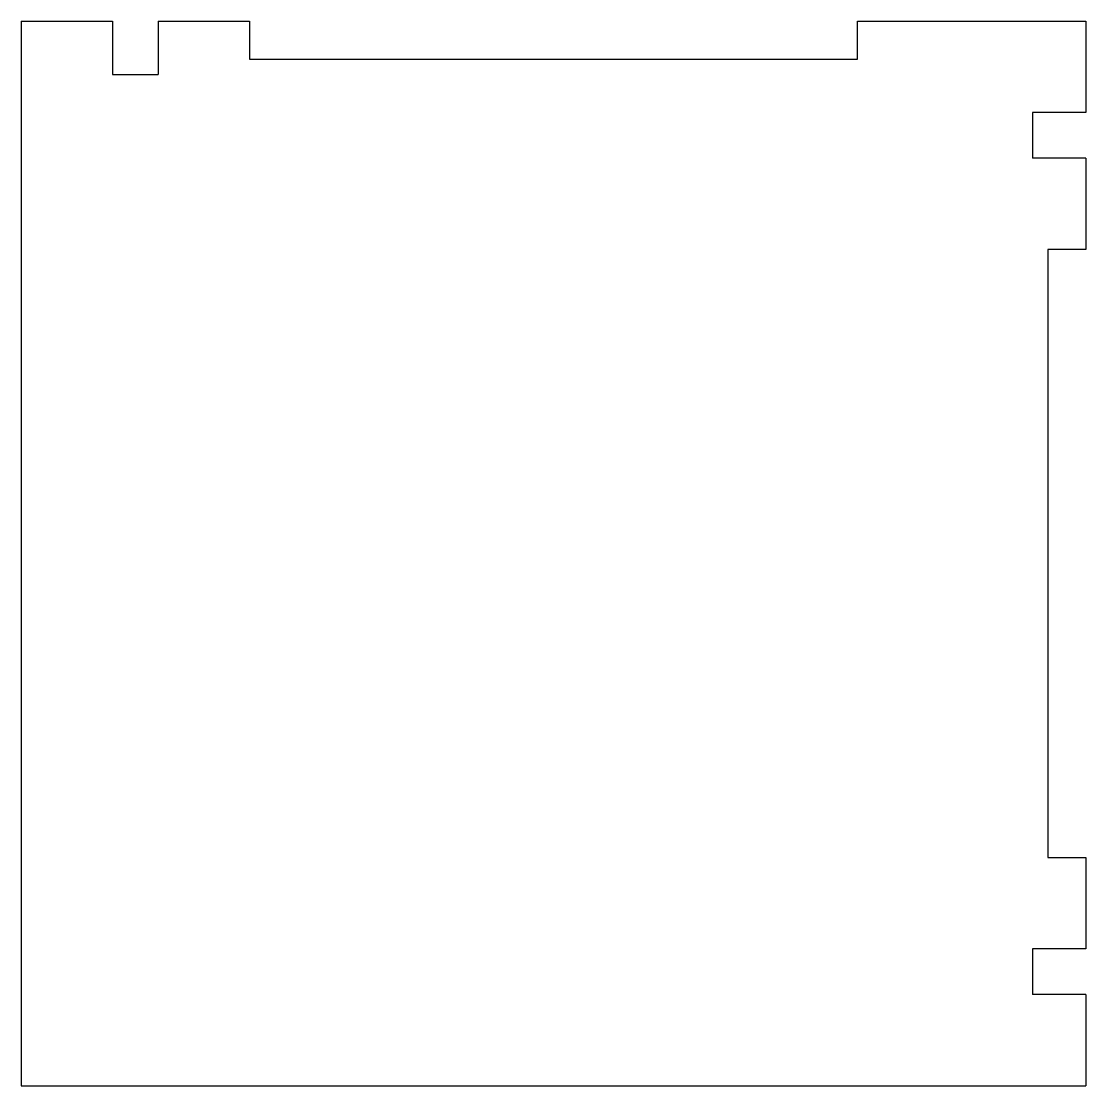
# Model space of a CAD drawing. Extents: x -35 to 35, y -121.1 to -51.1.
import ezdxf

# ---------------------------------------------------------------- set-up
doc = ezdxf.new("R2010")
doc.units = 0
doc.header["$MEASUREMENT"] = 0
doc.layers.add('VISIBLE', color=7, linetype='CONTINUOUS')

msp = doc.modelspace()

# ---------------------------------------------------------------- linework, layer by layer
at = {"layer": 'VISIBLE'}
for p, q in [((-35, -51.061, 2.5), (-29, -51.061, 2.5)), ((-35, -51.061, 2.5), (-35, -121.061, 2.5)), ((-29, -51.061, 2.5), (-29, -54.561, 2.5)), ((-26, -51.061, 2.5), (-20, -51.061, 2.5)), ((-26, -51.061, 2.5), (-26, -54.561, 2.5)), ((-20, -51.061, 2.5), (-20, -53.561, 2.5)), ((20, -51.061, 2.5), (35, -51.061, 2.5)), ((20, -53.561, 2.5), (20, -51.061, 2.5)), ((35, -51.061, 2.5), (35, -57.061, 2.5)), ((-20, -53.561, 2.5), (20, -53.561, 2.5)), ((-29, -54.561, 2.5), (-26, -54.561, 2.5)), ((31.5, -57.061, 2.5), (31.5, -60.061, 2.5)), ((35, -57.061, 2.5), (31.5, -57.061, 2.5)), ((35, -60.061, 2.5), (31.5, -60.061, 2.5)), ((35, -60.061, 2.5), (35, -66.061, 2.5)), ((32.5, -66.061, 2.5), (32.5, -106.061, 2.5)), ((35, -66.061, 2.5), (32.5, -66.061, 2.5)), ((32.5, -106.061, 2.5), (35, -106.061, 2.5)), ((35, -106.061, 2.5), (35, -112.061, 2.5)), ((31.5, -112.061, 2.5), (31.5, -115.061, 2.5)), ((35, -112.061, 2.5), (31.5, -112.061, 2.5)), ((35, -115.061, 2.5), (31.5, -115.061, 2.5)), ((35, -115.061, 2.5), (35, -121.061, 2.5)), ((-35, -121.061, 2.5), (35, -121.061, 2.5))]:
    msp.add_line(p, q, dxfattribs=at)

doc.saveas('drawing.dxf')
